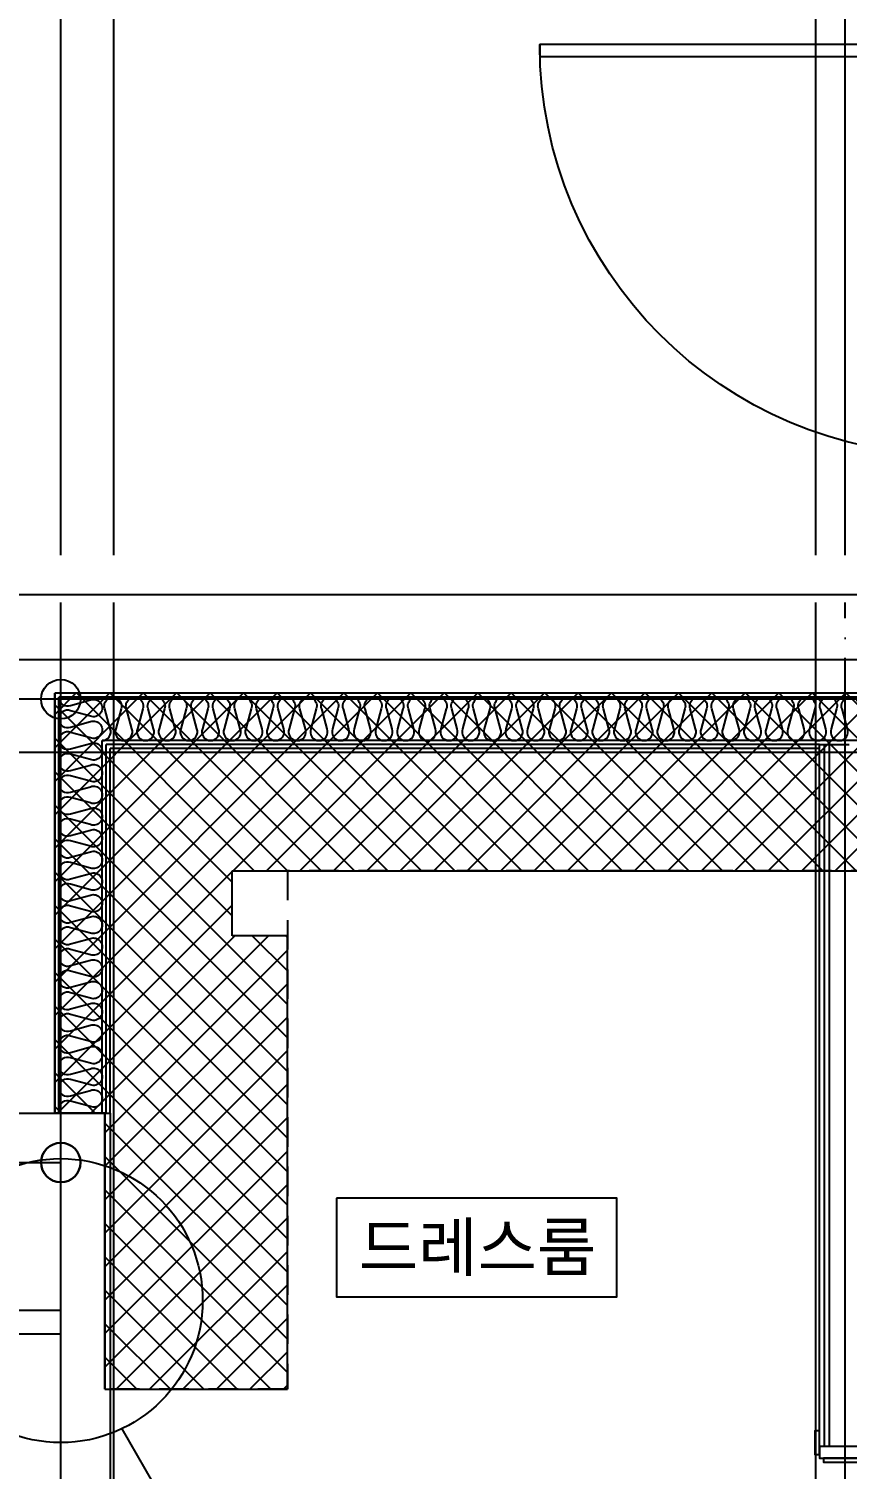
# Model space of a CAD drawing. Header units: millimetres. Extents: x -24416 to 92204, y -190080 to 23760.
# Drawn here: x 56985 to 59061, y -13510 to -9857 of the extents above; entities that cross this region are included whole.
import ezdxf
from ezdxf.enums import TextEntityAlignment as Align
from ezdxf.xclip import XClip

# ---------------------------------------------------------------- set-up
doc = ezdxf.new("R2010")
doc.units = ezdxf.units.MM
doc.header["$LTSCALE"] = 50
doc.header["$XCLIPFRAME"] = 0
for name, pattern in [('AUDIT_D_220706163347-0', [0]), ('CEN', [62, 60, -1, 0, -1]), ('HID', [2.5, 1.5, -1]), ('평면도(기준)$0$ACAD_ISO04W100', [30.5, 24, -3, 0.5, -3])]:
    doc.linetypes.add(name, pattern=pattern)
for name, color, linetype in [('84 A$0$0 TILE LINE & HATCH', 8, 'Continuous'), ('AA-단열-바닥-욕실', 30, 'Continuous'), ('ARDM', 7, 'Continuous'), ('CEN_CON', 1, 'CEN'), ('CEN_WALL', 12, 'CEN'), ('CONC', 2, 'Continuous'), ('dan1', 7, 'HID'), ('DOOR', 4, 'Continuous'), ('HAT', 9, 'Continuous'), ('INS', 252, 'Continuous'), ('SINA-F-DOOR', 5, 'Continuous'), ('SINA-F-FRAME', 4, 'Continuous'), ('SINA-F-단표시', 8, 'Continuous'), ('WAL_DRY', 7, 'Continuous'), ('실명', 3, 'AUDIT_D_220706163347-0'), ('실명박스', 7, 'AUDIT_D_220706163347-0')]:
    doc.layers.add(name, color=color, linetype=linetype)
for name, color, linetype, plot in [('AA-CEN', 1, 'CEN', False), ('AA-XXXX-MC', 153, 'AUDIT_D_220706163347-0', False), ('Defpoint', 135, 'Continuous', False), ('MC', 135, 'Continuous', False), ('X - 단위세대$0$0_임시', 134, 'Continuous', False)]:
    doc.layers.add(name, color=color, linetype=linetype, plot=plot)
doc.styles.add('HAUD01', font='Dotum.ttf')
doc.styles.add('HAUD02', font='Dotum.ttf', dxfattribs={"width": 0.8})

# ---------------------------------------------------------------- blocks, each defined once
blk = doc.blocks.new('FSD-1100(100)')
at = {"layer": 'DOOR'}
for p, q in [((30, 100), (1070, 100)), ((45, 60), (1055, 60)), ((45, 0), (1055, 0))]:
    blk.add_line(p, q, dxfattribs=at)
blk.add_lwpolyline([(30, 100), (30, 1140), (60, 1140), (60, 100), (30, 100)], dxfattribs=at)
for points in [[(0, 100), (30, 100), (30, 60), (45, 60), (45, 0), (0, 0)], [(1100, 100), (1070, 100), (1070, 60), (1055, 60), (1055, 0), (1100, 0)]]:
    blk.add_lwpolyline(points, close=True, dxfattribs=at)
blk.add_arc((30, 100), 1040, 0, 90, dxfattribs=at)
at = {"layer": 'X - 단위세대$0$0_임시'}
for p, q in [((-10, 0), (-10, 100)), ((1110, 0), (1110, 100))]:
    blk.add_line(p, q, dxfattribs=at)
at = {"layer": 'X - 단위세대$0$0_임시', "style": 'HAUD02'}
blk.add_text('1100(100)', height=20, dxfattribs=at).set_placement((497.5, 32.2), align=Align.MIDDLE)
blk = doc.blocks.new('A$C016A76E2')
at = {"layer": 'SINA-F-단표시'}
h = blk.add_hatch(dxfattribs=at)
h.set_pattern_fill('AR-SAND', color=251, scale=10, angle=90)
h.set_pattern_definition([(127.5, (671299.453, 3999847.715), (-19.26823769, -0.62993358), [0, -15.2, 0, -17, 0, -16.25]), (97.5, (671299.453, 3999847.715), (-28.22146065, 17.69776705), [0, -8.2, 0, -13.7, 0, -5.25]), (57.5, (671299.453, 3999835.415), (-0.056590535, 31.14141862), [0, -5, 0, -18, 0, -23.5]), (47.5, (671299.453, 3999835.415), (-8.77675565, 30.06126605), [0, -2.5, 0, -11.8, 0, -13.5])])
h.paths.add_polyline_path([(-150, 770), (-110, 770), (-110, 80), (-150, 80)])
at = {"layer": '84 A$0$0 TILE LINE & HATCH'}
blk.add_line((-740, 80), (-740, 50), dxfattribs=at)
at = {"layer": 'SINA-F-DOOR', "color": 8}
for points in [[(-760, 126), (-760, 176), (-580, 176), (-580, 156), (-740, 156), (-740, 126)], [(-760, 70), (-760, 20), (-580, 20), (-580, 40), (-740, 40), (-740, 70)]]:
    blk.add_lwpolyline(points, dxfattribs=at)
at = {"layer": 'SINA-F-DOOR'}
blk.add_lwpolyline([(-150, 80), (-840, 80), (-840, 116), (-150, 116), (-150, 80)], dxfattribs=at)
at = {"layer": 'SINA-F-DOOR', "color": 8}
for points in [[(-720, 116), (-780, 116), (-780, 126), (-720, 126)], [(-720, 80), (-780, 80), (-780, 70), (-720, 70)]]:
    blk.add_lwpolyline(points, close=True, dxfattribs=at)
at = {"layer": 'SINA-F-DOOR', "color": 1, "linetype": '평면도(기준)$0$ACAD_ISO04W100', "ltscale": 20}
blk.add_arc((-149.4, 78.4), 691.6, 90.0471, 177.0967, dxfattribs=at)
at = {"layer": 'SINA-F-FRAME'}
for points in [[(0, 780), (0, 840), (12, 840), (12, 780)], [(0, 800), (0, 770), (-150, 770), (-150, 800)], [(-10, 770), (-10, 760), (-110, 760), (-110, 770)], [(0, 50), (0, 80), (-150, 80), (-150, 50)], [(-10, 80), (-10, 90), (-110, 90), (-110, 80)], [(0, 70), (0, 20), (12, 20), (12, 70)]]:
    blk.add_lwpolyline(points, close=True, dxfattribs=at)
at = {"layer": 'SINA-F-단표시', "color": 7}
blk.add_line((-150, 80), (-150, 770), dxfattribs=at)
at = {"layer": 'SINA-F-단표시', "color": 8}
blk.add_line((-110, 770), (-110, 80), dxfattribs=at)
blk = doc.blocks.new('U-76B(확장)', base_point=(4647231.1, 20750.39))
at = {"layer": 'CEN_CON'}
for p, q in [((-300, 10535), (8220, 10535)), ((7975, 7780), (7975, 10535))]:
    blk.add_line(p, q, dxfattribs=at)
at = {"layer": 'CEN_WALL'}
blk.add_line((5080, 8545), (8220, 8545), dxfattribs=at)
at = {"layer": 'CONC'}
for p, q in [((6925, 10550), (7990, 10550)), ((6925, 10423), (6925, 10550)), ((7990, 8030), (7990, 10550)), ((8240, 8280), (8240, 10535)), ((6225, 10410), (2140, 10410)), ((6225, 10423), (6925, 10423)), ((6225, 10423), (6225, 10410))]:
    blk.add_line(p, q, dxfattribs=at)
at = {"layer": 'dan1'}
for p, q in [((6225, 9960), (6225, 10410)), ((7540, 9960), (6225, 9960)), ((7540, 7580), (7540, 9960))]:
    blk.add_line(p, q, dxfattribs=at)
at = {"layer": 'Defpoint'}
blk.add_circle((7975, 10535), 50, dxfattribs=at)
at = {"layer": 'INS'}
for p, q in [((6925, 10540), (7980, 10540)), ((7980, 8020), (7980, 10540)), ((6925, 10410), (6225, 10410)), ((6925, 10430), (7870, 10430)), ((6925, 10423), (6925, 10410)), ((7870, 7910), (7870, 10430))]:
    blk.add_line(p, q, dxfattribs=at)
for points in [[(7980, 10540, 0.5248557), (7959.43, 10510.19), (7973.07, 10459.81, -1.4491979), (7931.93, 10459.81), (7945.57, 10510.19, 0.5248557), (7925, 10540, 0.5248557), (7904.43, 10510.19), (7918.07, 10459.81, -1.4491979), (7876.93, 10459.81), (7890.57, 10510.19, 0.5248557), (7870, 10540, 0.5248557), (7849.43, 10510.19), (7863.07, 10459.81, -1.4491979), (7821.93, 10459.81), (7835.57, 10510.19, 0.5248557), (7815, 10540, 0.5248557), (7794.43, 10510.19), (7808.07, 10459.81, -1.4491979), (7766.93, 10459.81), (7780.57, 10510.19, 0.5248557), (7760, 10540, 0.5248557), (7739.43, 10510.19), (7753.07, 10459.81, -1.4491979), (7711.93, 10459.81), (7725.57, 10510.19, 0.5248557), (7705, 10540, 0.5248557), (7684.43, 10510.19), (7698.07, 10459.81, -1.4491979), (7656.93, 10459.81), (7670.57, 10510.19, 0.5248557), (7650, 10540, 0.5248557), (7629.43, 10510.19), (7643.07, 10459.81, -1.4491979), (7601.93, 10459.81), (7615.57, 10510.19, 0.5248557), (7595, 10540, 0.5248557), (7574.43, 10510.19), (7588.07, 10459.81, -1.4491979), (7546.93, 10459.81), (7560.57, 10510.19, 0.5248557), (7540, 10540, 0.5248557), (7519.43, 10510.19), (7533.07, 10459.81, -1.4491979), (7491.93, 10459.81), (7505.57, 10510.19, 0.5248557), (7485, 10540, 0.5248557), (7464.43, 10510.19), (7478.07, 10459.81, -1.4491979), (7436.93, 10459.81), (7450.57, 10510.19, 0.5248557), (7430, 10540, 0.5248557), (7409.43, 10510.19), (7423.07, 10459.81, -1.4491979), (7381.93, 10459.81), (7395.57, 10510.19, 0.5248557), (7375, 10540, 0.5248557), (7354.43, 10510.19), (7368.07, 10459.81, -1.4491979), (7326.93, 10459.81), (7340.57, 10510.19, 0.5248557), (7320, 10540, 0.5248557), (7299.43, 10510.19), (7313.07, 10459.81, -1.4491979), (7271.93, 10459.81), (7285.57, 10510.19, 0.5248557), (7265, 10540, 0.5248557), (7244.43, 10510.19), (7258.07, 10459.81, -1.4491979), (7216.93, 10459.81), (7230.57, 10510.19, 0.5248557), (7210, 10540, 0.5248557), (7189.43, 10510.19), (7203.07, 10459.81, -1.4491979), (7161.93, 10459.81), (7175.57, 10510.19, 0.5248557), (7155, 10540, 0.5248557), (7134.43, 10510.19), (7148.07, 10459.81, -1.4491979), (7106.93, 10459.81), (7120.57, 10510.19, 0.5248557), (7100, 10540, 0.5248557), (7079.43, 10510.19), (7093.07, 10459.81, -1.4491979), (7051.93, 10459.81), (7065.57, 10510.19, 0.5248557), (7045, 10540, 0.5248557), (7024.43, 10510.19), (7038.07, 10459.81, -1.4491979), (6996.93, 10459.81), (7010.57, 10510.19, 0.5248557), (6990, 10540, 0.5248557), (6969.43, 10510.19), (6983.07, 10459.81, -1.4491979), (6941.93, 10459.81), (6955.57, 10510.19, 0.5248557), (6935, 10540)], [(7870, 10430, 0.5248557), (7899.81, 10409.43), (7950.19, 10423.07, -1.4491979), (7950.19, 10381.93), (7899.81, 10395.57, 0.5248557), (7870, 10375, 0.5248557), (7899.81, 10354.43), (7950.19, 10368.07, -1.4491979), (7950.19, 10326.93), (7899.81, 10340.57, 0.5248557), (7870, 10320, 0.5248557), (7899.81, 10299.43), (7950.19, 10313.07, -1.4491979), (7950.19, 10271.93), (7899.81, 10285.57, 0.5248557), (7870, 10265, 0.5248557), (7899.81, 10244.43), (7950.19, 10258.07, -1.4491979), (7950.19, 10216.93), (7899.81, 10230.57, 0.5248557), (7870, 10210, 0.5248557), (7899.81, 10189.43), (7950.19, 10203.07, -1.4491979), (7950.19, 10161.93), (7899.81, 10175.57, 0.5248557), (7870, 10155, 0.5248557), (7899.81, 10134.43), (7950.19, 10148.07, -1.4491979), (7950.19, 10106.93), (7899.81, 10120.57, 0.5248557), (7870, 10100, 0.5248557), (7899.81, 10079.43), (7950.19, 10093.07, -1.4491979), (7950.19, 10051.93), (7899.81, 10065.57, 0.5248557), (7870, 10045, 0.5248557), (7899.81, 10024.43), (7950.19, 10038.07, -1.4491979), (7950.19, 9996.93), (7899.81, 10010.57, 0.5248557), (7870, 9990, 0.5248557), (7899.81, 9969.43), (7950.19, 9983.07, -1.4491979), (7950.19, 9941.93), (7899.81, 9955.57, 0.5248557), (7870, 9935, 0.5248557), (7899.81, 9914.43), (7950.19, 9928.07, -1.4491979), (7950.19, 9886.93), (7899.81, 9900.57, 0.5248557), (7870, 9880, 0.5248557), (7899.81, 9859.43), (7950.19, 9873.07, -1.4491979), (7950.19, 9831.93), (7899.81, 9845.57, 0.5248557), (7870, 9825, 0.5248557), (7899.81, 9804.43), (7950.19, 9818.07, -1.4491979), (7950.19, 9776.93), (7899.81, 9790.57, 0.5248557), (7870, 9770, 0.5248557), (7899.81, 9749.43), (7950.19, 9763.07, -1.4491979), (7950.19, 9721.93), (7899.81, 9735.57, 0.5248557), (7870, 9715, 0.5248557), (7899.81, 9694.43), (7950.19, 9708.07, -1.4491979), (7950.19, 9666.93), (7899.81, 9680.57, 0.5248557), (7870, 9660, 0.5248557), (7899.81, 9639.43), (7950.19, 9653.07, -1.4491979), (7950.19, 9611.93), (7899.81, 9625.57, 0.5248557), (7870, 9605, 0.5248557), (7899.81, 9584.43), (7950.19, 9598.07, -1.4491979), (7950.19, 9556.93), (7899.81, 9570.57, 0.5248557), (7870, 9550, 0.5248557), (7899.81, 9529.43), (7950.19, 9543.07, -1.4491979), (7950.19, 9501.93), (7899.81, 9515.57, 0.5248557), (7870, 9495, 0.5248557), (7899.81, 9474.43), (7950.19, 9488.07, -1.4491979), (7950.19, 9446.93), (7899.81, 9460.57, 0.5248557), (7870, 9440, 0.5248557), (7899.81, 9419.43), (7950.19, 9433.07, -1.4491979), (7950.19, 9391.93), (7899.81, 9405.57, 0.5248557), (7870, 9385, 0.5248557), (7899.81, 9364.43), (7950.19, 9378.07, -1.4491979), (7950.19, 9336.93), (7899.81, 9350.57, 0.5248557), (7870, 9330, 0.5248557), (7899.81, 9309.43), (7950.19, 9323.07, -1.4491979), (7950.19, 9281.93), (7899.81, 9295.57, 0.5248557), (7870, 9275, 0.5248557), (7899.81, 9254.43), (7950.19, 9268.07, -1.4491979), (7950.19, 9226.93), (7899.81, 9240.57, 0.5248557), (7870, 9220, 0.5248557), (7899.81, 9199.43), (7950.19, 9213.07, -1.4491979), (7950.19, 9171.93), (7899.81, 9185.57, 0.5248557), (7870, 9165, 0.5248557), (7899.81, 9144.43), (7950.19, 9158.07, -1.4491979), (7950.19, 9116.93), (7899.81, 9130.57, 0.5248557), (7870, 9110, 0.5248557), (7899.81, 9089.43), (7950.19, 9103.07, -1.4491979), (7950.19, 9061.93), (7899.81, 9075.57, 0.5248557), (7870, 9055, 0.5248557), (7899.81, 9034.43), (7950.19, 9048.07, -1.4491979), (7950.19, 9006.93), (7899.81, 9020.57, 0.5248557), (7870, 9000, 0.5248557), (7899.81, 8979.43), (7950.19, 8993.07, -1.4491979), (7950.19, 8951.93), (7899.81, 8965.57, 0.5248557), (7870, 8945, 0.5248557), (7899.81, 8924.43), (7950.19, 8938.07, -1.4491979), (7950.19, 8896.93), (7899.81, 8910.57, 0.5248557), (7870, 8890, 0.5248557), (7899.81, 8869.43), (7950.19, 8883.07, -1.4491979), (7950.19, 8841.93), (7899.81, 8855.57, 0.5248557), (7870, 8835, 0.5248557), (7899.81, 8814.43), (7950.19, 8828.07, -1.4491979), (7950.19, 8786.93), (7899.81, 8800.57, 0.5248557), (7870, 8780, 0.5248557), (7899.81, 8759.43), (7950.19, 8773.07, -1.4491979), (7950.19, 8731.93), (7899.81, 8745.57, 0.5248557), (7870, 8725, 0.5248557), (7899.81, 8704.43), (7950.19, 8718.07, -1.4491979), (7950.19, 8676.93), (7899.81, 8690.57, 0.5248557), (7870, 8670, 0.5248557), (7899.81, 8649.43), (7950.19, 8663.07, -1.4491979), (7950.19, 8621.93), (7899.81, 8635.57, 0.5248557), (7870, 8615, 0.5248557), (7899.81, 8594.43), (7950.19, 8608.07, -1.4491979), (7950.19, 8566.93), (7899.81, 8580.57, 0.5248557), (7870, 8560, 0.5248557), (7899.81, 8539.43), (7950.19, 8553.07, -1.4491979), (7950.19, 8511.93)]]:
    blk.add_lwpolyline(points, format="xyb", dxfattribs=at)
at = {"layer": 'MC'}
for p, q in [((7840, 7780), (7840, 10535)), ((-300, 10400), (8220, 10400)), ((5080, 8620), (8220, 8620))]:
    blk.add_line(p, q, dxfattribs=at)
at = {"layer": 'WAL_DRY'}
for p, q in [((6925, 10420), (7860, 10420)), ((6925, 10410), (7850, 10410)), ((7850, 8610), (7850, 10410)), ((7860, 8610), (7860, 10420)), ((6080, 8610), (7860, 8610)), ((6080, 8597.5), (7860, 8597.5)), ((6080, 8585), (7860, 8585)), ((7860, 8610), (7860, 8535))]:
    blk.add_line(p, q, dxfattribs=at)
at = {"layer": 'DOOR', "extrusion": (0, 0, -1), "zscale": -1}
blk.add_blockref('FSD-1100(100)', (-9665, 8180), dxfattribs=at)
at = {"layer": 'SINA-F-FRAME', "color": 0, "xscale": -1, "rotation": 270}
blk.add_blockref('A$C016A76E2', (5280, 8610), dxfattribs=at)
blk = doc.blocks.new('U-76A(확장)2')
at = {"layer": 'CEN_CON'}
for p, q in [((0, -300), (0, 7025)), ((2435, 6800), (0, 6800))]:
    blk.add_line(p, q, dxfattribs=at)
at = {"layer": 'CEN_WALL'}
blk.add_line((0, 6425), (1894, 6425), dxfattribs=at)
at = {"layer": 'CONC'}
blk.add_line((2815, 6925), (0, 6925), dxfattribs=at)
at = {"layer": 'Defpoint'}
blk.add_circle((0, 6800), 50, dxfattribs=at)
at = {"layer": 'MC'}
blk.add_line((0, 6365), (1894, 6365), dxfattribs=at)
blk = doc.blocks.new('CO-102-MF', base_point=(243441.5, -43595.4))
at = {"layer": 'CONC'}
blk.add_line((277431.5, -45375.4), (277166.5, -45375.4), dxfattribs=at)
at = {"layer": 'Defpoint'}
blk.add_circle((277431.5, -46815.4), 50, dxfattribs=at)
blk = doc.blocks.new('A$C415C5DAF')
at = {"layer": 'AA-XXXX-MC'}
for p, q in [((44716, -29569.2), (44716, -21882.6)), ((46496, -29569.2), (46496, -21882.6)), ((46986, -29834.2), (43175.9, -29834.2)), ((44581, -30069.2), (43175.9, -30069.2))]:
    blk.add_line(p, q, dxfattribs=at)
at = {"layer": 'CEN_CON'}
for p, q in [((44581, -29569.2), (44581, -21882.6)), ((46571, -29569.2), (46571, -21882.6)), ((44581, -29934.2), (43175.9, -29934.2))]:
    blk.add_line(p, q, dxfattribs=at)
at = {"layer": '실명박스'}
blk.add_lwpolyline([(45280.1, -31199.3), (45280.1, -31449.3), (45991.3, -31449.3), (45991.3, -31199.3)], close=True, dxfattribs=at)
at = {"layer": '실명', "style": 'HAUD01'}
blk.add_text('드레스룸', height=120, dxfattribs=at).set_placement((45638.5, -31322.5), align=Align.MIDDLE)
blk = doc.blocks.new('A$C1CAF0AFA')
at = {"layer": 'HAT'}
h = blk.add_hatch(dxfattribs=at)
h.set_pattern_fill('_USER', color=5, scale=60, angle=45, double=1, pattern_type=0)
h.set_pattern_definition([(45, (0, -23760), (-42.426407, 42.426407), []), (135, (0, -23760), (-42.426407, -42.426407), [])])
h.paths.add_polyline_path([(57191.4, -37067.1), (57641.4, -37067.1), (57641.4, -35917.1), (57501.4, -35917.1), (57501.4, -35752.1), (60021.4, -35752.1), (60021.4, -35427.1), (59698.9, -35427.1), (59698.9, -35227.1), (60021.4, -35227.1), (60021.4, -28262.1), (59571.4, -28262.1), (59571.4, -33477.1), (59421.4, -33477.1), (59421.4, -34877.1), (59571.4, -34877.1), (59571.4, -35302.1), (57051.4, -35302.1), (57051.4, -36367.1), (57178.4, -36367.1), (57178.4, -37067.1)])
h.paths.add_polyline_path([(63626.4, -28712.1), (63626.4, -28262.1), (65566.4, -28262.1), (65566.4, -34402.1), (67401.4, -34402.1), (67401.4, -37032.1), (65411.4, -37032.1), (65411.4, -42642.1), (60871.4, -42642.1), (60871.4, -41602.1), (57191.4, -41602.1), (57191.4, -41152.1), (60811.4, -41152.1), (60811.4, -41442.1), (61011.4, -41442.1), (61011.4, -41152.1), (61321.4, -41152.1), (61321.4, -42192.1), (64961.4, -42192.1), (64961.4, -36582.1), (66951.4, -36582.1), (66951.4, -34852.1), (65116.4, -34852.1), (65116.4, -28712.1)])
at = {"layer": 'AA-CEN', "color": 4}
blk.add_lwpolyline([(57191.4, -37067.1), (57641.4, -37067.1), (57641.4, -35917.1), (57501.4, -35917.1), (57501.4, -35752.1), (60021.4, -35752.1), (60021.4, -35427.1), (59698.9, -35427.1), (59698.9, -35227.1), (60021.4, -35227.1), (60021.4, -28262.1), (59571.4, -28262.1), (59571.4, -33477.1), (59421.4, -33477.1), (59421.4, -34877.1), (59571.4, -34877.1), (59571.4, -35302.1), (57051.4, -35302.1), (57051.4, -36367.1), (57178.4, -36367.1), (57178.4, -37067.1)], close=True, dxfattribs=at)
blk = doc.blocks.new('A$C45F312F6')
at = {"layer": 'ARDM', "color": 3}
blk.add_lwpolyline([(57221.2, -37167.1), (57416.2, -37505.4), (57633.7, -37505.4)], dxfattribs=at)
blk.add_circle((57066.4, -36842.1), 360, dxfattribs=at)

msp = doc.modelspace()

# ---------------------------------------------------------------- block references
msp.add_blockref('A$C45F312F6', (0, 23760))
ref = msp.add_blockref('CO-102-MF', (23076.4, -9512.1))
XClip(ref).set_block_clipping_path([(276026.3244563881, -53915.4314148597), (288191.4609298514, -37588.8391314663)])
ref = msp.add_blockref('U-76B(확장)', (46851, 4627699), dxfattribs=dict(rotation=90))
XClip(ref).set_block_clipping_path([(-300, -300), (16026.5922833934, 11940.1364734633)])
ref = msp.add_blockref('U-76A(확장)2', (57066.4, -19532.1), dxfattribs=dict(xscale=-1))
XClip(ref).set_block_clipping_path([(-10835, -300.0000000005), (1405.1364734633, 16026.5922833929)])
at = {"layer": 'AA-단열-바닥-욕실'}
msp.add_blockref('A$C1CAF0AFA', (0, 23760), dxfattribs=at)
at = {"layer": '실명박스'}
msp.add_blockref('A$C415C5DAF', (12485.4, 18377.1), dxfattribs=at)

doc.saveas('drawing.dxf')
